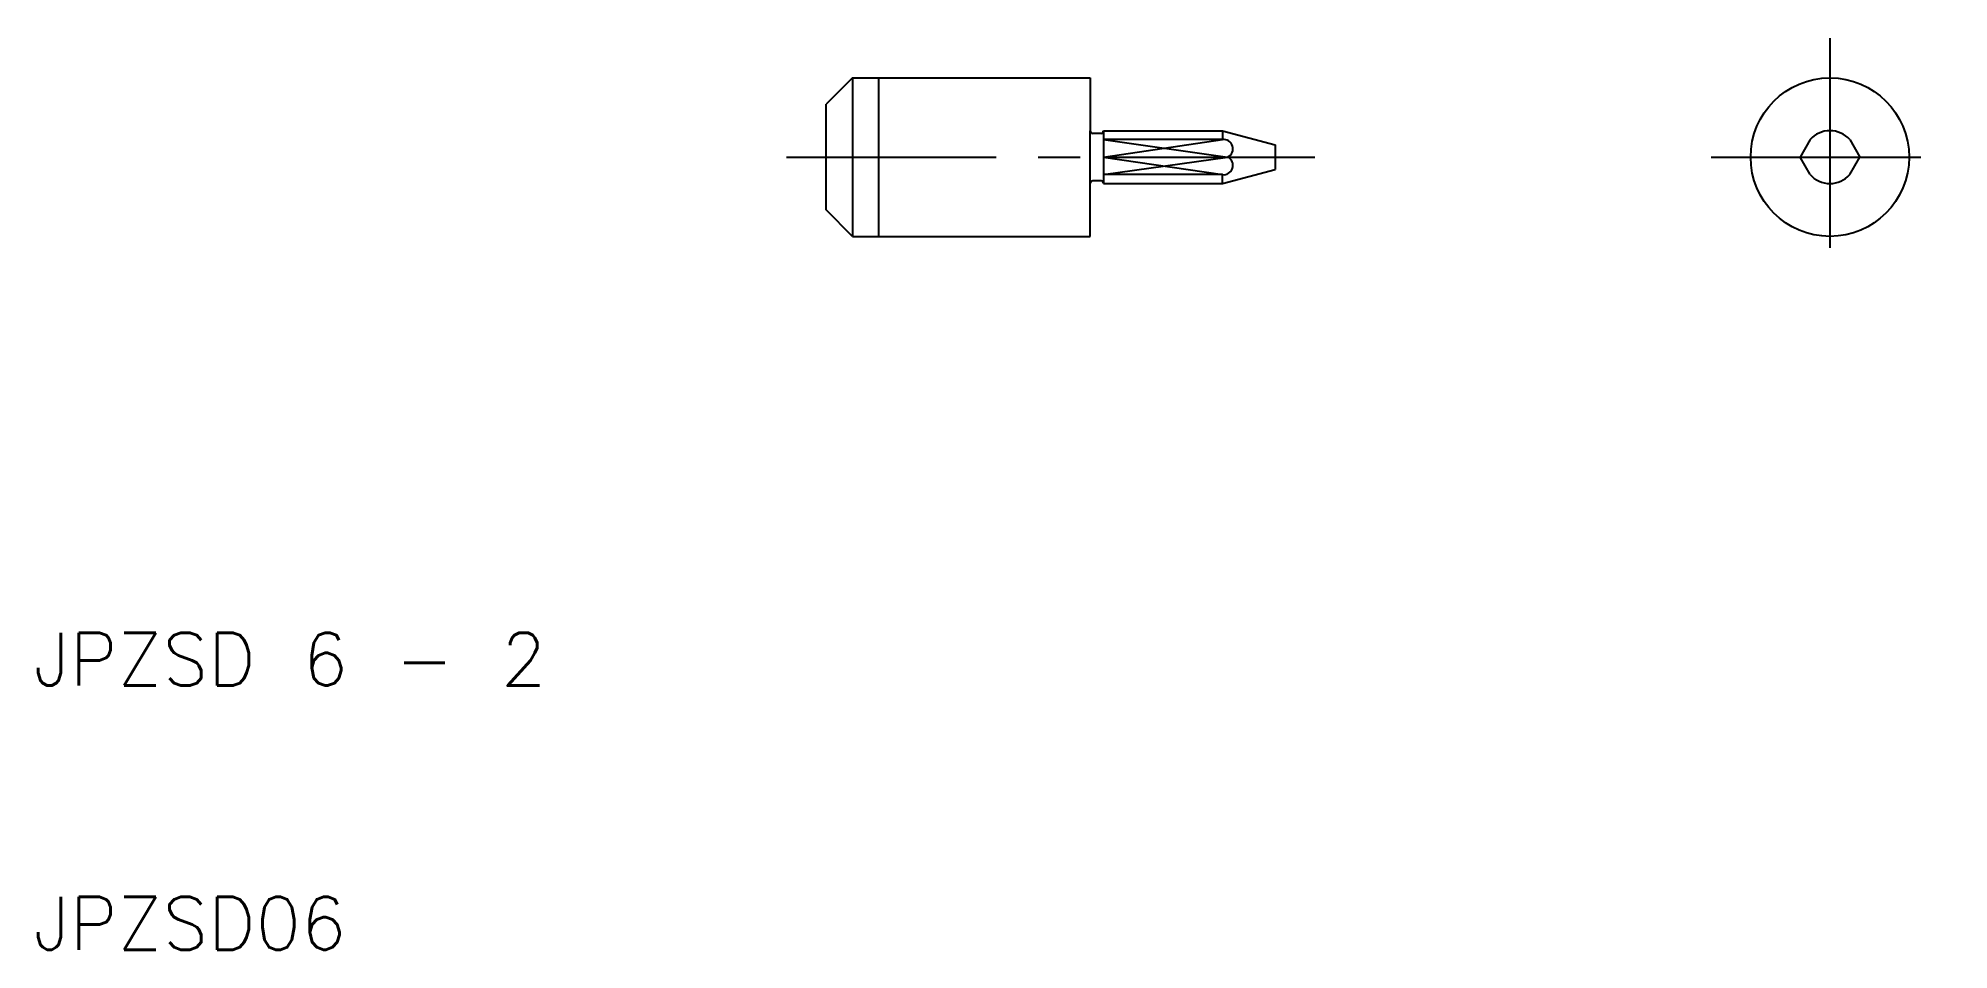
# Model space of a CAD drawing. Extents: x 10.2 to 82.5, y 10 to 44.5.
import ezdxf

# ---------------------------------------------------------------- set-up
doc = ezdxf.new("R2010")
doc.units = 0
doc.header["$LTSCALE"] = 0.25
doc.linetypes.add('CENTER', pattern=[50.8, 31.75, -6.35, 6.35, -6.35])
doc.layers.get('0').update_dxf_attribs({"linetype": 'CONTINUOUS'})
doc.layers.add('CENTER', color=1, linetype='CENTER')
doc.layers.add('PPMODEL2', color=3, linetype='CONTINUOUS')
doc.styles.get("Standard").update_dxf_attribs({"font": 'txt.shx'})

msp = doc.modelspace()

# ---------------------------------------------------------------- linework, layer by layer
for p, q in [((41, 43), (40, 42)), ((41, 43), (41, 37)), ((41, 43), (50, 43)), ((42, 37), (42, 43)), ((50, 43), (50, 40.99)), ((40, 38), (40, 42)), ((50, 39.01), (50, 40.99)), ((50.41, 40.9), (50.09, 40.9)), ((50.5, 40.99), (50.5, 41)), ((50.5, 40.99), (50.5, 41)), ((50.5, 41), (55, 41)), ((50.5, 40.99), (50.5, 39.01)), ((55, 40.661438), (50.5, 40.661438)), ((55, 41), (57, 40.464102)), ((55, 41), (55, 40.661438)), ((77.25, 40.661438), (76.868119, 40)), ((78.75, 40.661438), (79.131881, 40)), ((50.5, 40), (55.2, 40)), ((57, 40.464102), (57, 39.535898)), ((77.25, 39.338562), (76.868119, 40)), ((78.75, 39.338562), (79.131881, 40)), ((50.41, 39.1), (50.09, 39.1)), ((55, 39.338562), (50.5, 39.338562)), ((55, 39), (57, 39.535898)), ((55, 39), (55, 39.338562)), ((50, 37), (50, 39.01)), ((50.5, 39.01), (50.5, 39)), ((50.5, 39), (55, 39)), ((41, 37), (40, 38)), ((41, 37), (50, 37))]:
    msp.add_line(p, q)
msp.add_circle((78, 40), 3)
for centre, radius, start, end in [((50.09, 40.99), 0.09, 180, 270), ((50.41, 40.99), 0.09, 270, 0), ((55.051479, 40.316048), 0.349206, 295.170285, 98.477364), ((78, 40), 1, 41.409622, 138.590378), ((55.051479, 39.683952), 0.349206, 261.522636, 64.829715), ((50.09, 39.01), 0.09, 90, 180), ((50.41, 39.01), 0.09, 0, 90), ((78, 40), 1, 221.409622, 318.590378)]:
    msp.add_arc(centre, radius, start, end)
at = {"layer": 'CENTER'}
for p, q in [((78, 44.5), (78, 35.5)), ((38.5, 40), (58.5, 40)), ((73.5, 40), (82.5, 40))]:
    msp.add_line(p, q, dxfattribs=at)
at = {"layer": 'PPMODEL2'}
for p, q in [((50.5, 40), (55, 40.661438)), ((50.5, 40.661438), (55.2, 40)), ((50.5, 39.338562), (55.2, 40)), ((50.5, 40), (55, 39.338562))]:
    msp.add_line(p, q, dxfattribs=at)

# ---------------------------------------------------------------- texts
for s, p in [('JPZSD 6 - 2', (10, 20)), ('JPZSD06', (10, 10))]:
    msp.add_text(s, height=2).set_placement(p)

doc.saveas('drawing.dxf')
